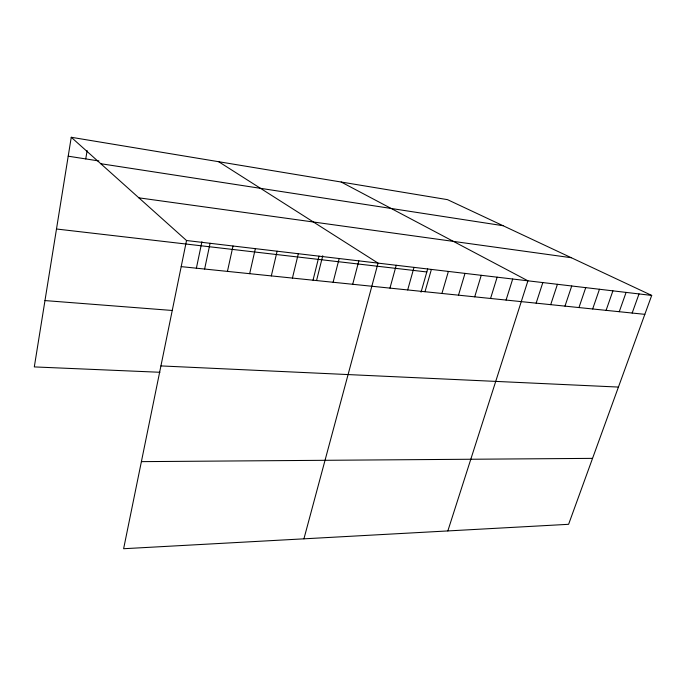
<?xml version="1.0" encoding="UTF-8"?>
<svg xmlns="http://www.w3.org/2000/svg" width="686" height="686" viewBox="0 0 686 686"><rect width="100%" height="100%" fill="white"/><g stroke="black" fill="none" stroke-linecap="round" stroke-linejoin="round"><path stroke-width="1.03" d="M71.25 137.277L186.523 240.52L123.617 548.723L568.608 524.31L651.7 295.426L447.486 199.643L71.25 137.277L34.3 366.916L159.924 372.275M85.741 158.92L87.131 150.594M196.342 268.38L201.916 241.746M204.625 269.041L210.079 243.298M227.435 271.39L233.017 246.008M249.661 273.68L255.355 248.641M271.322 275.909L277.118 251.213M292.433 278.079L298.324 253.717M313.022 280.197L319.007 256.152M316.58 280.42L322.746 255.724M333.104 282.263L339.176 258.536M352.698 284.278L358.847 260.86M303.924 538.827L378.046 263.124L218.663 161.707M389.957 288.12L396.242 265.268M407.681 289.938L414.018 267.369M421.041 292.167L427.695 268.878M424.994 291.721L431.4 269.418M441.93 293.462L448.387 271.424M458.497 295.169L464.997 273.388M474.703 296.832L481.246 275.309M490.559 298.47L497.144 277.178M506.071 300.065L512.699 279.013M447.847 530.93L527.928 280.814L341.174 182.022M536.135 303.161L542.832 282.572M550.704 304.661L557.426 284.296M564.972 306.127L571.73 285.985M578.958 307.568L585.733 287.64M592.661 308.974L599.461 289.26M606.09 310.355L612.907 290.847M619.252 311.71L626.095 292.399M632.166 313.039L639.026 293.925M141.393 461.635L592.55 458.368M160.927 365.921L618.429 387.067M44.976 300.579L172.538 310.492M181.198 266.631L644.831 314.342M56.492 229.004L426.821 271.965M186.523 240.52L651.7 295.426M138.872 197.834L571.344 257.73M100.773 163.714L503.061 225.711M68.214 156.194L98.904 160.961"/></g></svg>
